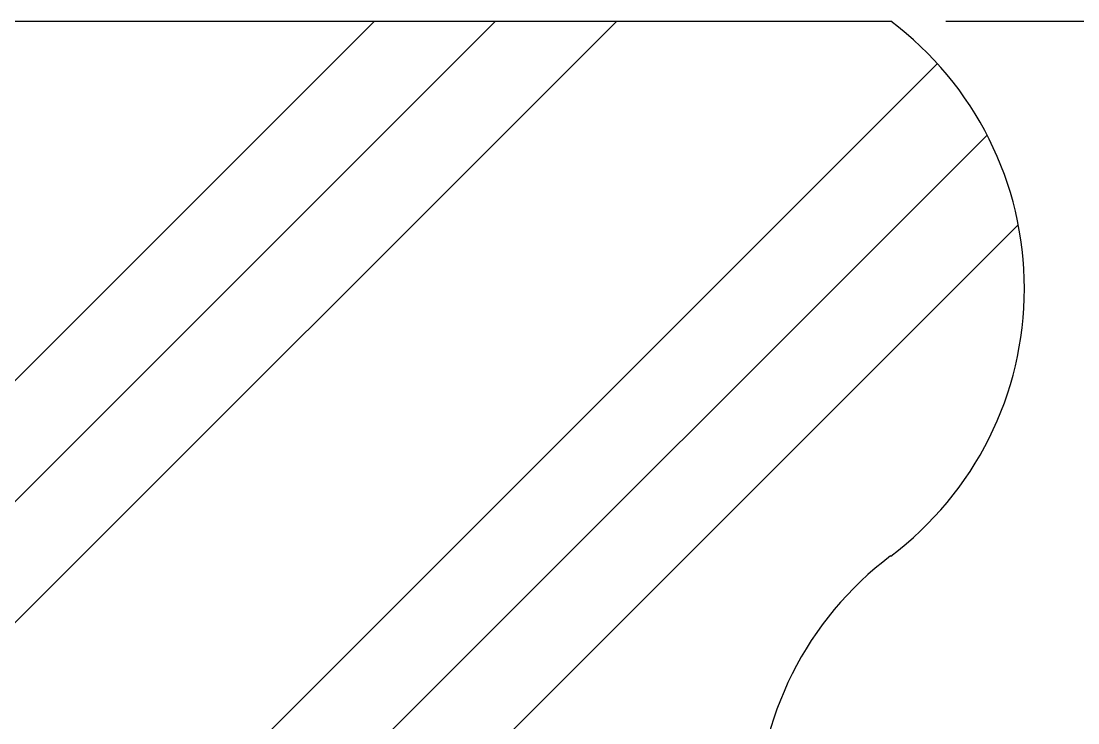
# Model space of a CAD drawing. Extents: x 443 to 1217, y -1921 to -677.
# Drawn here: x 497.38 to 513.41, y -891.14 to -880.49 of the extents above; entities that cross this region are included whole.
import ezdxf

# ---------------------------------------------------------------- set-up
doc = ezdxf.new("R2010")
doc.units = 0
doc.header["$MEASUREMENT"] = 0
doc.layers.add('10', color=7, linetype='CONTINUOUS')
doc.layers.add('2', color=2, linetype='CONTINUOUS')

msp = doc.modelspace()

# ---------------------------------------------------------------- linework, layer by layer
at = {"layer": '10', "color": 7, "linetype": 'Continuous'}
msp.add_line((511.408, -880.491), (519.352, -880.491), dxfattribs=at)
at = {"layer": '2', "linetype": 'Continuous'}
msp.add_line((491.632, -880.491), (510.57, -880.491), dxfattribs=at)
at = {"layer": '2', "color": 8, "linetype": 'Continuous'}
for p, q in [((506.415, -880.491), (491.632, -895.273)), ((502.742, -880.491), (492.093, -891.139)), ((504.578, -880.491), (493.93, -891.139)), ((511.279, -881.136), (495.692, -896.723)), ((512.032, -882.219), (497.528, -896.723)), ((512.506, -883.582), (499.365, -896.723))]:
    msp.add_line(p, q, dxfattribs=at)
at = {"layer": '2', "linetype": 'Continuous'}
for centre, start, end in [((507.526, -884.549), 306.8699, 53.1301), ((513.613, -892.665), 126.8699, 233.1301)]:
    msp.add_arc(centre, 5.073, start, end, dxfattribs=at)

doc.saveas('drawing.dxf')
